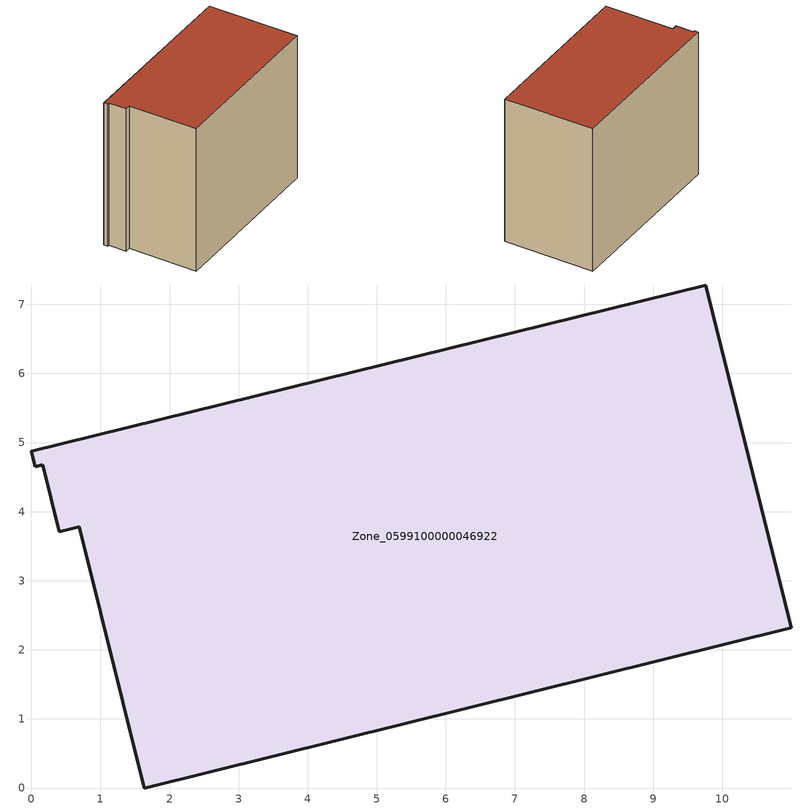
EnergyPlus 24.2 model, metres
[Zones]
Zone_0599100000046922
 floor ground (C_G): 9.76,7.28 11,2.32 1.63,0 0.7,3.78 0.41,3.71 0.17,4.68 0.06,4.65 0,4.87 z0
 wall outside (C_F): 11,2.32 9.76,7.28 0,4.87 0.06,4.65 0.17,4.68 0.41,3.71 0.7,3.78 1.63,0 11,2.32 z0:8.51
 roof outside (C_R): 1.63,0 11,2.32 9.76,7.28 0,4.87 0.06,4.65 0.17,4.68 0.41,3.71 0.7,3.78 z8.51
[BUILDING]
Pand.0599100000046922: North Axis=0; Terrain=City; Loads Convergence Tolerance Value=0.04; Temperature Convergence Tolerance Value=0.4; Solar Distribution=FullExterior; Maximum Number of Warmup Days=25; Minimum Number of Warmup Days=1
[Site:Location]
Rotterdam.The.Hague.AP_ZH_NLD Design_Conditions: Latitude=51.96; Longitude=4.45; Time Zone=1; Elevation=-4.5
[SITE:GROUNDTEMPERATURE:BUILDINGSURFACE]
18, 18, 18, 18, 18, 18, 18, 18, 18, 18, 18, 18
[MATERIAL] Thermal Absorptance=0.9; Solar Absorptance=0.7; Visible Absorptance=0.7
Name | Roughness | Thickness | Conductivity | Density | Specific Heat
G.TI.1975-1991 | MediumSmooth | 0.15 | 0.288461 | 540 | 1210
F.TI.1975-1991 | Rough | 0.3 | 0.230769 | 1920 | 840
R.TI.1975-1991 | MediumRough | 0.2 | 0.153846 | 1500 | 1000
[CONSTRUCTION]
C_G: G.TI.1975-1991
C_F: F.TI.1975-1991
C_R: R.TI.1975-1991
[ZONE]
Zone_0599100000046922: Type=1; Multiplier=1; Ceiling Height=Autocalculate; Volume=Autocalculate; Floor Area=autocalculate; Part of Total Floor Area=Yes
[ZONEINFILTRATION:DESIGNFLOWRATE]
Infil_Zone_0599100000046922: Zone or ZoneList or Space or SpaceList=Zone_0599100000046922; Schedule=AlwaysOn; Design Flow Rate Calculation Method=Flow/Area; Flow Rate per Floor Area=0.003; Constant Term Coefficient=1; Temperature Term Coefficient=0; Velocity Term Coefficient=0; Velocity Squared Term Coefficient=0
[HVACTEMPLATE:ZONE:IDEALLOADSAIRSYSTEM]
Zone_0599100000046922: Maximum Heating Supply Air Temperature=50; Minimum Cooling Supply Air Temperature=13; Maximum Heating Supply Air Humidity Ratio=0.0156; Minimum Cooling Supply Air Humidity Ratio=0.0077; Heating Limit=NoLimit; Cooling Limit=NoLimit; Dehumidification Control Type=ConstantSensibleHeatRatio; Cooling Sensible Heat Ratio=0.7; Dehumidification Setpoint=60; Humidification Control Type=None; Humidification Setpoint=30; Outdoor Air Method=None; Outdoor Air Flow Rate per Person=0.00944; Outdoor Air Flow Rate per Zone Floor Area=0; Outdoor Air Flow Rate per Zone=0; Demand Controlled Ventilation Type=None; Outdoor Air Economizer Type=NoEconomizer; Heat Recovery Type=None; Sensible Heat Recovery Effectiveness=0.7; Latent Heat Recovery Effectiveness=0.65
[ZONECONTROL:THERMOSTAT]
ThermostatControl_Zone_0599100000046922: Zone or ZoneList=Zone_0599100000046922; Control Type Schedule=DualSetpointControlType; Control 1=Thermostat_Zone_0599100000046922; Temperature Difference Between Cutout And Setpoint=0
[THERMOSTATSETPOINT:DUALSETPOINT]
Thermostat_Zone_0599100000046922: Heating Setpoint Temperature Schedule=HeatingSetpoint_Zone_0599100000046922; Cooling Setpoint Temperature Schedule=CoolingSetpoint_Zone_0599100000046922
[SCHEDULE:COMPACT]
HeatingSetpoint_Zone_0599100000046922: Through: 12/31, For: AllDays, Until: 24:00, 21
CoolingSetpoint_Zone_0599100000046922: Through: 12/31, For: AllDays, Until: 24:00, 24
DualSetpointControlType: Through: 12/31, For: AllDays, Until: 24:00, 4
AlwaysOn: Through: 12/31, For: AllDays, Until: 24:00, 1
